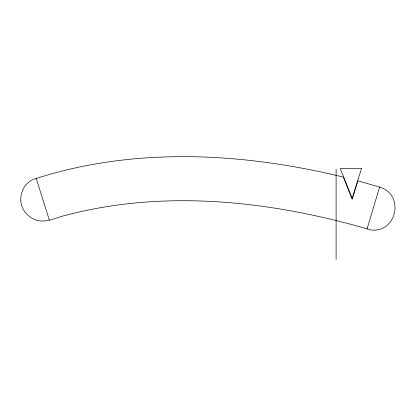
<?xml version="1.0" encoding="UTF-8"?>
<svg xmlns="http://www.w3.org/2000/svg" width="416" height="416" viewBox="0 0 416 416"><rect width="100%" height="100%" fill="white"/><g stroke="black" fill="none" stroke-linecap="round" stroke-linejoin="round"><path stroke-width="0.62" d="M366.969 229.2L379.616 187.044L357.89 180.866L352.18 199.191L343.366 177.107C241.862 152.308 132.413 146.52 32.146 179.79C21.746 185.292 17.612 199.425 23.421 209.659C26.27 214.698 31.013 218.509 36.546 220.21C46.847 223.158 56.8 217.11 66.648 215.077C166.868 188.906 273.005 201.245 371.207 230.027C397.155 232.664 404.7 194.355 379.6 187.101M36.119 178.1L49.322 220.08M336.107 169.354L336.107 259.314M361.483 168.563L352.18 198.401L340.267 168.563L361.483 168.563"/></g></svg>
